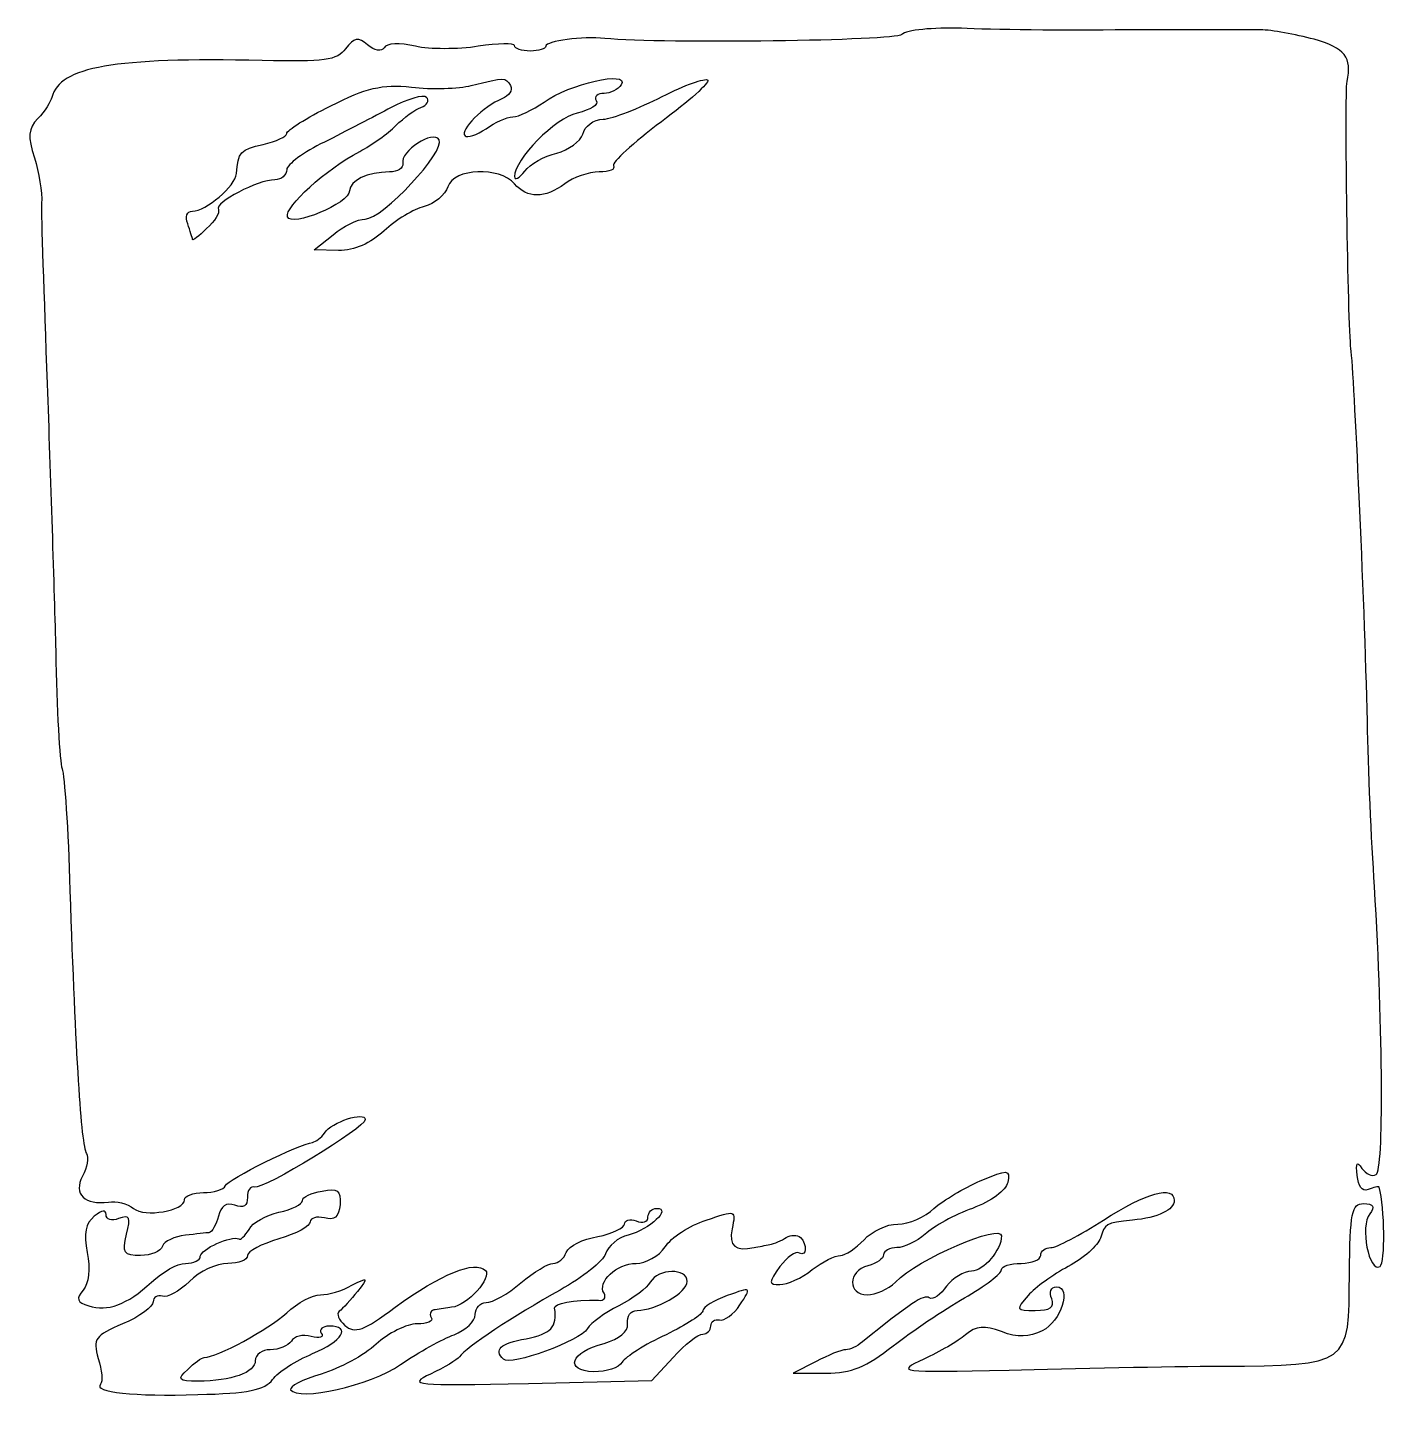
# Model space of a CAD drawing. Extents: x 0 to 69.4, y 0 to 30.3.
# Drawn here: x 58.785 to 61.787, y 3.514 to 6.551 of the extents above; entities that cross this region are included whole.
import ezdxf

# ---------------------------------------------------------------- set-up
doc = ezdxf.new("R2010")
doc.units = 0
doc.header["$MEASUREMENT"] = 0
doc.layers.get('0').update_dxf_attribs({"linetype": 'CONTINUOUS'})

msp = doc.modelspace()

# ---------------------------------------------------------------- linework, layer by layer
at = {"color": 0, "linetype": 'CONTINUOUS'}
for p, q in [((60.7175, 6.53569), (60.7175, 6.53569)), ((59.8531, 6.42285), (59.8531, 6.42285)), ((59.419, 6.06006), (59.4607, 6.09304)), ((59.4729, 6.05832), (59.419, 6.06006)), ((60.1654, 3.56033), (60.2124, 3.61068)), ((60.5283, 3.602), (60.4779, 3.57596)), ((59.8929, 3.55339), (60.1654, 3.56033)), ((60.4779, 3.57596), (60.5508, 3.57596))]:
    msp.add_line(p, q, dxfattribs=at)
for points in [[(60.0613, 6.52701), (60.0126, 6.53222), (59.9311, 6.52181), (59.9311, 6.50965)], [(60.7175, 6.53569), (60.7036, 6.52181), (60.1932, 6.51486), (60.0613, 6.52701)], [(60.8494, 6.54958), (60.7869, 6.55132), (60.7279, 6.54611), (60.7175, 6.53569)], [(61.2157, 6.54611), (61.0768, 6.54438), (60.9119, 6.54611), (60.8494, 6.54958)], [(61.5108, 6.54611), (61.4865, 6.54611), (61.3546, 6.54611), (61.2157, 6.54611)], [(61.6289, 6.52528), (61.5872, 6.53569), (61.5351, 6.54611), (61.5108, 6.54611)], [(59.4885, 6.50444), (59.4694, 6.4784), (59.4417, 6.47493), (59.3044, 6.4784)], [(59.5371, 6.51313), (59.5162, 6.53049), (59.5076, 6.52875), (59.4885, 6.50444)], [(59.5735, 6.50618), (59.5683, 6.4975), (59.5526, 6.49924), (59.5371, 6.51313)], [(59.6429, 6.50965), (59.6082, 6.51833), (59.5787, 6.5166), (59.5735, 6.50618)], [(59.7818, 6.50965), (59.7367, 6.50271), (59.6742, 6.50271), (59.6429, 6.50965)], [(59.8617, 6.51139), (59.8617, 6.5166), (59.8253, 6.5166), (59.7818, 6.50965)], [(59.8964, 6.49924), (59.8774, 6.49924), (59.8617, 6.50444), (59.8617, 6.51139)], [(59.9311, 6.50965), (59.9311, 6.50444), (59.9156, 6.49924), (59.8964, 6.49924)], [(61.7018, 6.43153), (61.7139, 6.48535), (61.6965, 6.50618), (61.6289, 6.52528)], [(59.3044, 6.4784), (58.9764, 6.48535), (58.8567, 6.46451), (58.8393, 6.39681)], [(59.7662, 6.42285), (59.8426, 6.44194), (59.8408, 6.44194), (59.8531, 6.42285)], [(59.9276, 6.38644), (59.9815, 6.42632), (60.1168, 6.45757), (60.0978, 6.42458)], [(60.1881, 6.39854), (60.2383, 6.42458), (60.2835, 6.44021), (60.2888, 6.435)], [(59.4556, 6.37776), (59.5336, 6.41764), (59.5683, 6.42632), (59.6343, 6.41938)], [(59.6343, 6.41938), (59.6776, 6.41417), (59.7385, 6.4159), (59.7662, 6.42285)], [(59.8531, 6.42285), (59.8582, 6.41243), (59.8496, 6.40028), (59.8339, 6.39333)], [(60.0978, 6.42458), (60.0908, 6.41417), (60.0735, 6.40549), (60.0596, 6.40549)], [(60.2888, 6.435), (60.2939, 6.42979), (60.2471, 6.38818), (60.1863, 6.34304)], [(61.7104, 5.84136), (61.7035, 5.89344), (61.6965, 6.40028), (61.7018, 6.43153)], [(58.8393, 6.39681), (58.8375, 6.38818), (58.8236, 6.36561), (58.8081, 6.34999)], [(59.6672, 6.39681), (59.6603, 6.40375), (59.6256, 6.39333), (59.5892, 6.37429)], [(59.6551, 6.37429), (59.669, 6.3795), (59.6742, 6.38992), (59.6672, 6.39681)], [(59.8339, 6.39333), (59.794, 6.37776), (59.7401, 6.32394), (59.7524, 6.31179)], [(59.8582, 6.35346), (59.8704, 6.35346), (59.9017, 6.36908), (59.9276, 6.38644)], [(60.0422, 6.38992), (60.0492, 6.38124), (60.03, 6.36908), (60.0006, 6.36214)], [(60.0596, 6.40549), (60.0457, 6.40549), (60.0369, 6.39854), (60.0422, 6.38992)], [(60.0578, 6.34825), (60.0786, 6.34999), (60.1376, 6.37256), (60.1881, 6.39854)], [(58.8081, 6.34999), (58.7872, 6.32742), (58.7854, 6.31006), (58.8011, 6.26318)], [(59.3583, 6.317), (59.3583, 6.32394), (59.4017, 6.35172), (59.4556, 6.37776)], [(59.5892, 6.37429), (59.5526, 6.35519), (59.4868, 6.32047), (59.4417, 6.2979)], [(59.5996, 6.33436), (59.6169, 6.35172), (59.6429, 6.37082), (59.6551, 6.37429)], [(59.7992, 6.32742), (59.8183, 6.34131), (59.8443, 6.35346), (59.8582, 6.35346)], [(60.0006, 6.36214), (59.9519, 6.35172), (59.8617, 6.25971), (59.8617, 6.22151)], [(59.5197, 6.27707), (59.5457, 6.29096), (59.5822, 6.317), (59.5996, 6.33436)], [(59.695, 6.30311), (59.6829, 6.32568), (59.6082, 6.27707), (59.6151, 6.25103)], [(59.7524, 6.31179), (59.7575, 6.30658), (59.7783, 6.31353), (59.7992, 6.32742)], [(60.0126, 6.31526), (60.0161, 6.33263), (60.0369, 6.34825), (60.0578, 6.34825)], [(60.1863, 6.34304), (60.1238, 6.29617), (60.0769, 6.25276), (60.0804, 6.24582)], [(59.2472, 6.22846), (59.2507, 6.27533), (59.2558, 6.28228), (59.3062, 6.29269)], [(59.3062, 6.29269), (59.3357, 6.29964), (59.3583, 6.31006), (59.3583, 6.317)], [(59.4417, 6.2979), (59.3965, 6.27707), (59.3583, 6.24756), (59.3583, 6.23714)], [(59.5318, 6.12776), (59.57, 6.12776), (59.7107, 6.27881), (59.695, 6.30311)], [(59.9554, 6.2736), (59.9815, 6.28054), (60.0075, 6.29964), (60.0126, 6.31526)], [(58.8011, 6.26318), (58.8097, 6.23193), (58.8185, 6.18679), (58.8167, 6.16249)], [(59.36, 6.13297), (59.3531, 6.15381), (59.4451, 6.23888), (59.5197, 6.27707)], [(59.8843, 6.23367), (59.8964, 6.24929), (59.9276, 6.26665), (59.9554, 6.2736)], [(59.15, 6.14513), (59.1794, 6.14513), (59.2454, 6.20068), (59.2472, 6.22846)], [(59.3583, 6.23714), (59.3583, 6.22499), (59.3461, 6.21457), (59.3322, 6.21457)], [(59.5857, 6.23193), (59.5371, 6.23193), (59.4972, 6.21283), (59.4972, 6.19026)], [(59.6151, 6.25103), (59.6169, 6.24061), (59.6031, 6.23193), (59.5857, 6.23193)], [(59.8617, 6.20589), (59.8287, 6.24408), (59.7281, 6.24061), (59.7142, 6.19894)], [(59.8617, 6.22151), (59.8617, 6.21283), (59.8721, 6.21804), (59.8843, 6.23367)], [(60.0492, 6.23193), (60.0249, 6.23193), (59.9919, 6.21978), (59.9728, 6.20589)], [(60.0804, 6.24582), (60.0856, 6.23714), (60.0717, 6.23193), (60.0492, 6.23193)], [(59.3322, 6.21457), (59.294, 6.21457), (59.1986, 6.16422), (59.2072, 6.1486)], [(59.7142, 6.19894), (59.7089, 6.18158), (59.6846, 6.16075), (59.6621, 6.15554)], [(59.9728, 6.20589), (59.9294, 6.1729), (59.8894, 6.1729), (59.8617, 6.20589)], [(59.4972, 6.19026), (59.4972, 6.16249), (59.3687, 6.10867), (59.36, 6.13297)], [(58.8167, 6.16249), (58.815, 6.13818), (58.8219, 5.95936), (58.8289, 5.76324)], [(59.1396, 6.11735), (59.1326, 6.13297), (59.1378, 6.14513), (59.15, 6.14513)], [(59.2072, 6.1486), (59.2107, 6.14165), (59.2003, 6.12256), (59.1812, 6.10693)], [(59.6621, 6.15554), (59.6394, 6.15033), (59.5996, 6.12603), (59.5735, 6.10172)], [(59.15, 6.08263), (59.15, 6.0861), (59.1447, 6.10172), (59.1396, 6.11735)], [(59.1812, 6.10693), (59.1639, 6.08957), (59.15, 6.07915), (59.15, 6.08263)], [(59.4607, 6.09304), (59.4833, 6.11214), (59.5146, 6.12776), (59.5318, 6.12776)], [(59.5735, 6.10172), (59.544, 6.07394), (59.5076, 6.05832), (59.4729, 6.05832)], [(61.7469, 5.01676), (61.74, 5.29975), (61.7174, 5.78407), (61.7104, 5.84136)], [(58.8289, 5.76324), (58.8358, 5.56706), (58.8444, 5.30149), (58.8479, 5.17301)], [(58.8479, 5.17301), (58.8497, 5.04454), (58.8567, 4.92654), (58.8618, 4.91265)], [(61.7625, 4.65224), (61.7556, 4.75293), (61.7486, 4.91613), (61.7469, 5.01676)], [(58.8618, 4.91265), (58.8671, 4.89876), (58.8757, 4.77724), (58.8792, 4.64356)], [(61.766, 4.01519), (61.7833, 4.02729), (61.7817, 4.32243), (61.7625, 4.65224)], [(58.8792, 4.64356), (58.8914, 4.27903), (58.9035, 4.08111), (58.9157, 4.06201)], [(59.5318, 4.13667), (59.5318, 4.11931), (59.3079, 3.98221), (59.2871, 3.98742)], [(59.4417, 4.10715), (59.4572, 4.13146), (59.5318, 4.15576), (59.5318, 4.13667)], [(59.4156, 4.08632), (59.4225, 4.08806), (59.4347, 4.09674), (59.4417, 4.10715)], [(59.2229, 3.99089), (59.2281, 4.00478), (59.3861, 4.08285), (59.4156, 4.08632)], [(58.9157, 4.06201), (58.9208, 4.05333), (58.9174, 4.03076), (58.9069, 4.01172)], [(61.7243, 4.01346), (61.7208, 4.04118), (61.7243, 4.04639), (61.7347, 4.02903)], [(58.9069, 4.01172), (58.8861, 3.97179), (58.9122, 3.94749), (58.9643, 3.95443)], [(60.8911, 4.00131), (60.9536, 4.02729), (60.9571, 4.02729), (60.9518, 3.99783)], [(61.7486, 3.98221), (61.7347, 3.977), (61.7261, 3.98915), (61.7243, 4.01346)], [(61.7347, 4.02903), (61.7435, 4.01693), (61.7574, 4.00999), (61.766, 4.01519)], [(59.1743, 3.97526), (59.1968, 3.97526), (59.2194, 3.98221), (59.2229, 3.99089)], [(59.2871, 3.98742), (59.2785, 3.99089), (59.2715, 3.98047), (59.2715, 3.96485)], [(59.4364, 3.97874), (59.4711, 3.98568), (59.4781, 3.98047), (59.4764, 3.94922)], [(60.7888, 3.94054), (60.8096, 3.9579), (60.8547, 3.98568), (60.8911, 4.00131)], [(60.9518, 3.99783), (60.9485, 3.98047), (60.9154, 3.95617), (60.8738, 3.94054)], [(61.1636, 3.9145), (61.2574, 3.97526), (61.3199, 3.99262), (61.3199, 3.9579)], [(61.7729, 3.98742), (61.7712, 3.98915), (61.7608, 3.98742), (61.7486, 3.98221)], [(61.7747, 3.81207), (61.7868, 3.82075), (61.7851, 3.94054), (61.7729, 3.98742)], [(58.9643, 3.95443), (58.9817, 3.9579), (59.006, 3.95096), (59.0199, 3.94054)], [(59.0199, 3.94054), (59.0442, 3.91971), (59.1326, 3.93533), (59.1326, 3.95964)], [(59.1326, 3.95964), (59.1326, 3.96832), (59.1517, 3.97526), (59.1743, 3.97526)], [(59.2437, 3.94749), (59.2246, 3.95443), (59.2125, 3.94575), (59.2072, 3.92318)], [(59.2715, 3.96485), (59.2715, 3.94575), (59.2628, 3.94054), (59.2437, 3.94749)], [(59.341, 3.93186), (59.3704, 3.93881), (59.3931, 3.94922), (59.3931, 3.9579)], [(59.3931, 3.9579), (59.3931, 3.96485), (59.4121, 3.97526), (59.4364, 3.97874)], [(59.4764, 3.94922), (59.4729, 3.92144), (59.4642, 3.91276), (59.4417, 3.91971)], [(61.3199, 3.9579), (61.3199, 3.93707), (61.2835, 3.91971), (61.2279, 3.9145)], [(61.7069, 3.79471), (61.7087, 3.93186), (61.7122, 3.95096), (61.7382, 3.95096)], [(61.7382, 3.95096), (61.7608, 3.95096), (61.7643, 3.94401), (61.7521, 3.92839)], [(58.9331, 3.92318), (58.9139, 3.90756), (58.9088, 3.88499), (58.9174, 3.84332)], [(58.959, 3.92665), (58.959, 3.93881), (58.9504, 3.93707), (58.9331, 3.92318)], [(58.9868, 3.91797), (58.9713, 3.91103), (58.959, 3.91624), (58.959, 3.92665)], [(59.0042, 3.88325), (59.0146, 3.92144), (59.0111, 3.92665), (58.9868, 3.91797)], [(59.2072, 3.92318), (59.2021, 3.90408), (59.1933, 3.88846), (59.1864, 3.88672)], [(59.275, 3.89367), (59.2819, 3.90929), (59.3132, 3.92492), (59.341, 3.93186)], [(59.4417, 3.91971), (59.4243, 3.92318), (59.4104, 3.91971), (59.4104, 3.91103)], [(60.1758, 3.94054), (60.2106, 3.94054), (60.1603, 3.89367), (60.1133, 3.88151)], [(60.1307, 3.91276), (60.1446, 3.90582), (60.1568, 3.91103), (60.1568, 3.92144)], [(60.1568, 3.92144), (60.1568, 3.93186), (60.1654, 3.94054), (60.1758, 3.94054)], [(60.2853, 3.9145), (60.3513, 3.93707), (60.3513, 3.93707), (60.3425, 3.8954)], [(60.7089, 3.90582), (60.7332, 3.90582), (60.7696, 3.92144), (60.7888, 3.94054)], [(60.8738, 3.94054), (60.8356, 3.92665), (60.7869, 3.90061), (60.7696, 3.88325)], [(61.7521, 3.92839), (61.7296, 3.90235), (61.7504, 3.79644), (61.7747, 3.81207)], [(59.2524, 3.87283), (59.2558, 3.86936), (59.2662, 3.87978), (59.275, 3.89367)], [(59.4104, 3.91103), (59.4104, 3.90061), (59.3792, 3.88499), (59.341, 3.87283)], [(60.0457, 3.87804), (60.0786, 3.88499), (60.1047, 3.89714), (60.1047, 3.90582)], [(60.1047, 3.90582), (60.1047, 3.9145), (60.1168, 3.91797), (60.1307, 3.91276)], [(60.195, 3.85547), (60.2071, 3.87631), (60.2488, 3.90235), (60.2853, 3.9145)], [(60.3425, 3.8954), (60.3356, 3.85721), (60.3494, 3.84506), (60.3911, 3.85374)], [(60.6342, 3.8711), (60.6515, 3.89019), (60.6846, 3.90582), (60.7089, 3.90582)], [(60.7036, 3.77735), (60.754, 3.82943), (60.9381, 3.90756), (60.9381, 3.87978)], [(61.0474, 3.85374), (61.0594, 3.85374), (61.1115, 3.88151), (61.1636, 3.9145)], [(61.2279, 3.9145), (61.1671, 3.90756), (61.1671, 3.90756), (61.1567, 3.87457)], [(59.0354, 3.83637), (58.999, 3.83637), (58.9937, 3.84158), (59.0042, 3.88325)], [(59.1343, 3.88151), (59.11, 3.87804), (59.0875, 3.86762), (59.084, 3.85721)], [(59.1864, 3.88672), (59.1812, 3.88672), (59.1569, 3.88325), (59.1343, 3.88151)], [(59.1674, 3.83464), (59.1674, 3.85026), (59.2368, 3.88151), (59.2524, 3.87283)], [(59.341, 3.87283), (59.3028, 3.86242), (59.2715, 3.84506), (59.2715, 3.83637)], [(59.9763, 3.84332), (59.9815, 3.85721), (60.0126, 3.87283), (60.0457, 3.87804)], [(60.1133, 3.88151), (60.0908, 3.87631), (60.0682, 3.85721), (60.0631, 3.83985)], [(60.3911, 3.85374), (60.4015, 3.85547), (60.4172, 3.85894), (60.4258, 3.86068)], [(60.4258, 3.86068), (60.4363, 3.86242), (60.4519, 3.86936), (60.4624, 3.87631)], [(60.4624, 3.87631), (60.4728, 3.88151), (60.4867, 3.88325), (60.4936, 3.87631)], [(60.4936, 3.87631), (60.5092, 3.86068), (60.5075, 3.8329), (60.4918, 3.84158)], [(60.5821, 3.83637), (60.5925, 3.83637), (60.6168, 3.852), (60.6342, 3.8711)], [(60.7696, 3.88325), (60.7506, 3.86762), (60.7228, 3.85374), (60.7071, 3.85374)], [(60.9381, 3.87978), (60.9381, 3.84853), (60.8981, 3.80165), (60.8721, 3.80165)], [(61.1567, 3.87457), (61.1515, 3.85894), (61.1185, 3.82943), (61.0856, 3.81207)], [(58.9174, 3.84332), (58.9243, 3.80686), (58.9208, 3.77387), (58.9088, 3.75999)], [(59.084, 3.85721), (59.0806, 3.84506), (59.0579, 3.83637), (59.0354, 3.83637)], [(59.1343, 3.81901), (59.1535, 3.81901), (59.1674, 3.82596), (59.1674, 3.83464)], [(59.2715, 3.83637), (59.2715, 3.82596), (59.2524, 3.81901), (59.2281, 3.81901)], [(59.9468, 3.81901), (59.9589, 3.81901), (59.9711, 3.82943), (59.9763, 3.84332)], [(60.0631, 3.83985), (60.0578, 3.82422), (60.0126, 3.78776), (59.9624, 3.75999)], [(60.1307, 3.81901), (60.1515, 3.81901), (60.1811, 3.83464), (60.195, 3.85547)], [(60.4918, 3.84158), (60.4832, 3.84679), (60.464, 3.8329), (60.4485, 3.81207)], [(60.5196, 3.80512), (60.5422, 3.82249), (60.57, 3.83637), (60.5821, 3.83637)], [(60.6776, 3.83811), (60.6776, 3.82943), (60.6619, 3.81901), (60.6429, 3.81381)], [(60.7071, 3.85374), (60.6915, 3.85374), (60.6776, 3.84679), (60.6776, 3.83811)], [(60.9814, 3.81901), (61.0057, 3.81901), (61.0247, 3.82769), (61.0247, 3.83637)], [(61.0247, 3.83637), (61.0247, 3.84679), (61.0351, 3.85374), (61.0474, 3.85374)], [(59.0597, 3.77735), (59.084, 3.79992), (59.1169, 3.81901), (59.1343, 3.81901)], [(59.2281, 3.81901), (59.2037, 3.81901), (59.1656, 3.80165), (59.1431, 3.77908)], [(59.5978, 3.72179), (59.7003, 3.79644), (59.7749, 3.82596), (59.7975, 3.80339)], [(59.7975, 3.80339), (59.8131, 3.78776), (59.7575, 3.72526), (59.7228, 3.72179)], [(59.8756, 3.77561), (59.9051, 3.79992), (59.9364, 3.81901), (59.9468, 3.81901)], [(60.0596, 3.75304), (60.0439, 3.77735), (60.0874, 3.81901), (60.1307, 3.81901)], [(60.2436, 3.77908), (60.2436, 3.8086), (60.1793, 3.8086), (60.1619, 3.77735)], [(60.4485, 3.81207), (60.4224, 3.77561), (60.4224, 3.77214), (60.4485, 3.77214)], [(60.4485, 3.77214), (60.464, 3.77214), (60.4971, 3.78603), (60.5196, 3.80512)], [(60.6429, 3.81381), (60.5978, 3.80165), (60.5978, 3.74957), (60.6411, 3.74957)], [(60.8721, 3.80165), (60.8547, 3.80165), (60.8304, 3.78603), (60.8165, 3.76867)], [(60.8564, 3.74262), (60.9015, 3.76867), (60.9381, 3.79644), (60.9381, 3.80512)], [(60.9381, 3.80512), (60.9381, 3.81207), (60.9571, 3.81901), (60.9814, 3.81901)], [(61.0856, 3.81207), (61.0525, 3.79471), (61.0126, 3.76519), (60.9969, 3.74783)], [(58.9208, 3.72526), (58.9625, 3.71137), (59.0042, 3.727), (59.0597, 3.77735)], [(59.1431, 3.77908), (59.1204, 3.75651), (59.0944, 3.74262), (59.084, 3.7461)], [(59.4329, 3.74957), (59.4503, 3.74957), (59.4815, 3.75825), (59.5024, 3.7704)], [(59.5024, 3.7704), (59.5388, 3.7895), (59.5388, 3.78776), (59.5146, 3.75651)], [(59.7992, 3.73221), (59.8131, 3.73221), (59.8478, 3.75131), (59.8756, 3.77561)], [(60.1619, 3.77735), (60.155, 3.76519), (60.1238, 3.74089), (60.0925, 3.72526)], [(60.1325, 3.71485), (60.1742, 3.71485), (60.2436, 3.75478), (60.2436, 3.77908)], [(60.3599, 3.727), (60.386, 3.76693), (60.386, 3.76693), (60.3321, 3.74783)], [(60.6411, 3.74957), (60.6603, 3.74957), (60.6881, 3.76172), (60.7036, 3.77735)], [(60.8165, 3.76867), (60.8043, 3.74957), (60.7869, 3.73742), (60.7783, 3.74262)], [(61.0594, 3.76693), (61.0942, 3.76693), (61.0699, 3.69054), (61.0282, 3.66971)], [(61.049, 3.74089), (61.0421, 3.75478), (61.0474, 3.76693), (61.0594, 3.76693)], [(61.4257, 3.59158), (61.7069, 3.59332), (61.7069, 3.59332), (61.7069, 3.79471)], [(58.9088, 3.75999), (58.8914, 3.74089), (58.8949, 3.73221), (58.9208, 3.72526)], [(59.084, 3.7461), (59.0718, 3.74957), (59.0632, 3.74436), (59.0632, 3.73394)], [(59.3583, 3.70964), (59.3826, 3.73221), (59.4156, 3.74957), (59.4329, 3.74957)], [(59.5146, 3.75651), (59.5007, 3.73915), (59.4815, 3.71832), (59.4746, 3.71311)], [(59.9624, 3.75999), (59.86, 3.70269), (59.754, 3.63325), (59.7401, 3.61242)], [(59.9503, 3.72006), (59.9485, 3.73047), (59.9919, 3.73915), (60.0474, 3.73742)], [(60.0474, 3.73742), (60.0596, 3.73568), (60.0647, 3.74262), (60.0596, 3.75304)], [(60.3321, 3.74783), (60.3026, 3.73742), (60.2783, 3.72179), (60.2783, 3.71485)], [(60.7783, 3.74262), (60.7661, 3.75131), (60.7367, 3.73047), (60.6307, 3.6454)], [(60.6985, 3.63672), (60.7401, 3.66797), (60.8096, 3.71658), (60.8564, 3.74262)], [(60.9969, 3.74783), (60.9692, 3.71658), (60.9692, 3.71485), (61.0126, 3.71485)], [(61.0126, 3.71485), (61.0456, 3.71485), (61.056, 3.72179), (61.049, 3.74089)], [(59.0632, 3.73394), (59.0632, 3.72353), (59.0338, 3.70096), (58.9956, 3.68533)], [(59.176, 3.61068), (59.2037, 3.61068), (59.3183, 3.67318), (59.3583, 3.70964)], [(59.4746, 3.71311), (59.4676, 3.7079), (59.4729, 3.69401), (59.4868, 3.68186)], [(59.4868, 3.68186), (59.5093, 3.66276), (59.5285, 3.66971), (59.5978, 3.72179)], [(59.6864, 3.71658), (59.6776, 3.71658), (59.6725, 3.7079), (59.6776, 3.69922)], [(59.7228, 3.72179), (59.7124, 3.72006), (59.6968, 3.71832), (59.6864, 3.71658)], [(59.7281, 3.66103), (59.754, 3.67144), (59.7749, 3.69054), (59.7749, 3.70617)], [(59.7749, 3.70617), (59.7749, 3.72006), (59.7853, 3.73221), (59.7992, 3.73221)], [(59.8878, 3.65235), (59.9415, 3.66276), (59.9572, 3.67839), (59.9503, 3.72006)], [(60.0925, 3.72526), (60.0613, 3.70964), (60.03, 3.68707), (60.0231, 3.67492)], [(60.1117, 3.68533), (60.1099, 3.70269), (60.1186, 3.71485), (60.1325, 3.71485)], [(60.2783, 3.71485), (60.2783, 3.70617), (60.2418, 3.6836), (60.1967, 3.66103)], [(60.3147, 3.69401), (60.3251, 3.69054), (60.346, 3.70617), (60.3599, 3.727)], [(58.9956, 3.68533), (58.9347, 3.65929), (58.9296, 3.65235), (58.9417, 3.60894)], [(59.4156, 3.61936), (59.4815, 3.64714), (59.5024, 3.68012), (59.4521, 3.68012)], [(59.4521, 3.68012), (59.4382, 3.68012), (59.4294, 3.67318), (59.4347, 3.6645)], [(59.6464, 3.68533), (59.6239, 3.68533), (59.5822, 3.6645), (59.5561, 3.64019)], [(59.6776, 3.69922), (59.6829, 3.69054), (59.669, 3.68533), (59.6464, 3.68533)], [(60.0596, 3.64193), (60.0943, 3.65235), (60.1133, 3.66797), (60.1117, 3.68533)], [(60.2783, 3.66276), (60.2869, 3.66276), (60.2957, 3.67144), (60.2957, 3.68012)], [(60.2957, 3.68012), (60.2957, 3.69054), (60.3043, 3.69575), (60.3147, 3.69401)], [(60.9381, 3.66797), (60.8999, 3.68186), (60.8825, 3.68186), (60.8582, 3.66103)], [(59.3687, 3.64714), (59.3618, 3.63672), (59.341, 3.62804), (59.3218, 3.62804)], [(59.4121, 3.65756), (59.3947, 3.66276), (59.3739, 3.65756), (59.3687, 3.64714)], [(59.4347, 3.6645), (59.4417, 3.65582), (59.4312, 3.65235), (59.4121, 3.65756)], [(59.61, 3.59506), (59.6499, 3.62283), (59.7037, 3.65235), (59.7281, 3.66103)], [(59.8374, 3.60721), (59.8149, 3.62804), (59.8304, 3.64193), (59.8878, 3.65235)], [(60.0231, 3.67492), (60.0075, 3.64714), (59.8531, 3.59158), (59.8374, 3.60721)], [(60.1967, 3.66103), (60.1499, 3.64019), (60.1082, 3.61242), (60.0994, 3.60026)], [(60.2124, 3.61068), (60.2383, 3.64019), (60.2679, 3.66276), (60.2783, 3.66276)], [(60.6307, 3.6454), (60.6186, 3.63499), (60.6029, 3.62804), (60.5943, 3.62804)], [(60.8582, 3.66103), (60.8425, 3.64714), (60.8008, 3.62283), (60.7661, 3.60721)], [(61.0282, 3.66971), (60.9988, 3.65582), (60.9744, 3.65408), (60.9381, 3.66797)], [(59.3218, 3.62804), (59.3044, 3.62804), (59.2889, 3.61762), (59.2889, 3.60374)], [(59.3271, 3.56207), (59.3392, 3.57943), (59.3792, 3.60374), (59.4156, 3.61936)], [(59.5561, 3.64019), (59.5301, 3.61589), (59.4746, 3.58637), (59.4347, 3.57422)], [(60.0369, 3.57943), (59.9711, 3.58117), (59.985, 3.62283), (60.0596, 3.64193)], [(60.5943, 3.62804), (60.5839, 3.62804), (60.5543, 3.61589), (60.5283, 3.602)], [(60.5508, 3.57596), (60.6064, 3.57596), (60.6394, 3.58985), (60.6985, 3.63672)], [(58.9417, 3.60894), (58.9504, 3.5829), (58.9521, 3.55686), (58.9469, 3.55165)], [(59.1621, 3.5586), (59.1187, 3.5586), (59.1153, 3.56207), (59.1396, 3.58464)], [(59.1396, 3.58464), (59.1535, 3.59853), (59.1708, 3.61068), (59.176, 3.61068)], [(59.2889, 3.60374), (59.2889, 3.57769), (59.2368, 3.5586), (59.1621, 3.5586)], [(59.3669, 3.53956), (59.3843, 3.51351), (59.5422, 3.54824), (59.61, 3.59506)], [(59.7401, 3.61242), (59.735, 3.60547), (59.7072, 3.58811), (59.676, 3.57422)], [(60.0994, 3.60026), (60.0925, 3.58811), (60.0647, 3.57943), (60.0369, 3.57943)], [(60.7661, 3.60721), (60.7036, 3.57769), (60.7071, 3.57769), (60.9553, 3.5829)], [(60.9553, 3.5829), (61.0942, 3.58637), (61.306, 3.59158), (61.4257, 3.59158)], [(59.1621, 3.52914), (59.2732, 3.53088), (59.3097, 3.53956), (59.3271, 3.56207)], [(59.4347, 3.57422), (59.3931, 3.56207), (59.3635, 3.5465), (59.3669, 3.53956)], [(59.676, 3.57422), (59.6239, 3.54997), (59.6394, 3.54824), (59.8929, 3.55339)], [(58.9469, 3.55165), (58.9296, 3.53435), (59.0215, 3.52393), (59.1621, 3.52914)]]:
    msp.add_open_spline(points, degree=3, dxfattribs=at)

doc.saveas('drawing.dxf')
